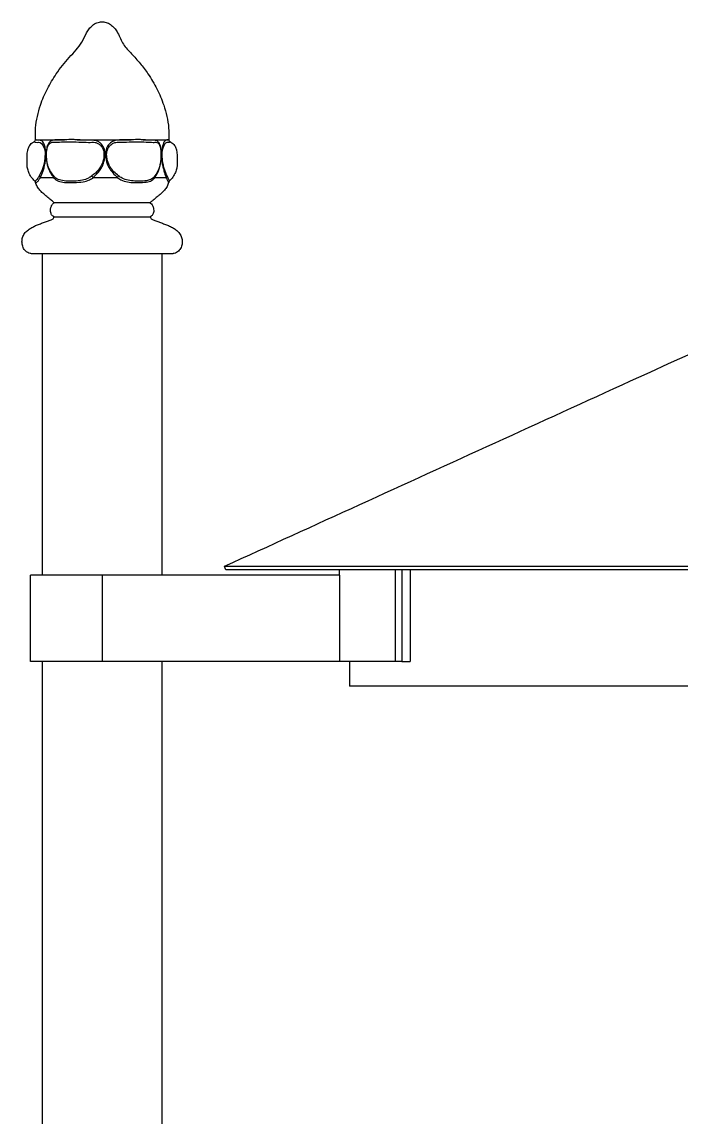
# Model space of a CAD drawing. Header units: millimetres. Extents: x 2214 to 8154, y -2115 to 2085.
# Drawn here: x 2707.3 to 2973.9, y 1312.6 to 1755.6 of the extents above; entities that cross this region are included whole.
import ezdxf

# ---------------------------------------------------------------- set-up
doc = ezdxf.new("R2010")
doc.units = ezdxf.units.MM

# ---------------------------------------------------------------- blocks, each defined once
blk = doc.blocks.new('bok')
for p, q in [((1043.34, -247.58), (1042.99, -247.58)), ((1026.51, -295.24), (1016.25, -295.24)), ((1053.23, -295.24), (1031.47, -295.24)), ((1069.89, -295.24), (1058.39, -295.24)), ((1015.99, -311.96), (1015.96, -311.96)), ((1021.76, -310.52), (1017.34, -310.52)), ((1046.7, -310.52), (1037.07, -310.52)), ((1068.11, -310.52), (1062.89, -310.52)), ((1070.34, -311.96), (1070.37, -311.96)), ((1023.82, -320.71), (1062.51, -320.71)), ((1062.68, -326.38), (1023.65, -326.38)), ((1014.49, -341.35), (1071.84, -341.35)), ((1019.01, -341.35), (1019.01, -471.35)), ((1067.31, -471.35), (1067.31, -341.35)), ((918.53, -469.18), (918.53, -506.35)), ((922.02, -469.18), (922.02, -506.35)), ((924.46, -506.35), (924.46, -469.18)), ((947.16, -471.35), (947.16, -469.18)), ((947.16, -471.35), (947.16, -506.35)), ((947.16, -471.35), (1043.16, -471.35)), ((1043.16, -471.35), (1043.16, -506.35)), ((1043.16, -471.35), (1072.16, -471.35)), ((1072.16, -506.35), (1072.16, -471.35)), ((922.02, -506.35), (918.53, -506.35)), ((922.02, -506.35), (924.46, -506.35)), ((924.46, -506.35), (947.16, -506.35)), ((943.09, -506.35), (943.09, -516.35)), ((947.16, -506.35), (1043.16, -506.35)), ((1019.01, -506.35), (1019.01, -706.35)), ((1043.16, -506.35), (1072.16, -506.35)), ((1067.31, -706.35), (1067.31, -506.35)), ((593.09, -516.35), (943.09, -516.35))]:
    blk.add_line(p, q)
at = {"flags": 128}
for points in [[(1070.73, -296.09), (1070.28, -296.18), (1069.19, -296.31), (1068.71, -296.3), (1068.16, -296.36), (1067.63, -296.75), (1067.1, -297.51), (1066.5, -298.93), (1066.25, -300.23), (1066.24, -300.65), (1066.27, -302.39), (1066.46, -304.12), (1066.85, -305.85), (1067.39, -307.46), (1068.59, -309.91), (1068.59, -309.91)], [(993.09, -469.18), (993.4, -468.5), (993.71, -467.82)]]:
    blk.add_lwpolyline(points, dxfattribs=at)
for points, knots in [([(1042.99, -247.58), (1042.68, -247.6), (1042.02, -247.63), (1040.73, -248.01), (1039.27, -248.91), (1037.91, -250.38), (1036.28, -252.92), (1034.84, -256.76), (1031.19, -260.47), (1027.77, -264.36), (1024.18, -269.01), (1020.89, -274.63), (1018.38, -280.44), (1016.89, -285.78), (1016.12, -290.49), (1016.15, -293.67), (1016.17, -295.26)], [0, 0, 0, 0, 0.01613, 0.034603, 0.070141, 0.104975, 0.138907, 0.228254, 0.317208, 0.408636, 0.501466, 0.625499, 0.750043, 0.833081, 0.916223, 1, 1, 1, 1]), ([(1070.16, -295.26), (1070.17, -293.67), (1070.21, -290.49), (1069.44, -285.78), (1067.95, -280.44), (1065.45, -274.63), (1062.32, -269.33), (1059.23, -265.17), (1056.44, -262.02), (1053.74, -258.97), (1051.06, -255.83), (1049.89, -252.65), (1048.42, -250.39), (1047.06, -248.91), (1045.6, -248.01), (1044.31, -247.63), (1043.65, -247.6), (1043.34, -247.58)], [0, 0, 0, 0, 0.0837802, 0.1669247, 0.2499652, 0.3745143, 0.4985516, 0.5728574, 0.646531, 0.7192687, 0.7881513, 0.8610886, 0.895022, 0.9298563, 0.9653963, 0.9838697, 1, 1, 1, 1]), ([(1015.62, -296.1), (1015.54, -296.12), (1015.12, -296.26), (1014.52, -296.75), (1013.89, -297.49), (1013.38, -298.45), (1013.06, -299.51), (1012.9, -300.7), (1012.84, -301.71), (1012.81, -302.68), (1012.81, -303.5), (1012.79, -304.39), (1012.79, -305.46), (1012.94, -306.88), (1013.51, -308.58), (1014.46, -310.41), (1015.48, -311.44), (1015.99, -311.96)], [0, 0, 0, 0, 0.013514, 0.073642, 0.12811, 0.176744, 0.256036, 0.312648, 0.379504, 0.425514, 0.47687, 0.517393, 0.575758, 0.656773, 0.757233, 0.877222, 1, 1, 1, 1]), ([(1016.91, -309.91), (1017.14, -309.38), (1017.55, -308.46), (1018.07, -306.84), (1018.57, -304.88), (1018.83, -302.59), (1018.89, -300.57), (1018.68, -299.05), (1018.27, -297.84), (1017.71, -296.77), (1017.07, -296.15), (1016.42, -296.27), (1015.81, -296.17), (1015.43, -296.06), (1015.6, -296.09), (1015.62, -296.09)], [0, 0, 0, 0, 0.096268, 0.166625, 0.239165, 0.352741, 0.429514, 0.466734, 0.52965, 0.589738, 0.644689, 0.729725, 0.815773, 0.986129, 1, 1, 1, 1]), ([(1016.16, -295.24), (1016.17, -295.25), (1016.18, -295.39), (1016.09, -295.65), (1015.9, -295.92), (1015.71, -296.06), (1015.62, -296.09), (1015.61, -296.1)], [0, 0, 0, 0, 0.049337, 0.382213, 0.681393, 0.931937, 1, 1, 1, 1]), ([(1016.24, -295.23), (1016.21, -295.23), (1016.19, -295.24), (1016.24, -295.24), (1016.25, -295.24)], [0, 0, 0, 0, 0.904515, 1, 1, 1, 1]), ([(1016.25, -295.24), (1016.32, -295.27), (1016.47, -295.33), (1016.92, -295.32), (1017.49, -295.4), (1017.94, -295.87), (1018.31, -296.52), (1018.66, -297.46), (1019.02, -299.03), (1019.1, -300.7), (1019.08, -302.28), (1018.99, -303.86), (1018.75, -305.48), (1018.39, -307.12), (1017.86, -308.85), (1017.51, -309.89), (1017.31, -310.48)], [0, 0, 0, 0, 0.087043, 0.178614, 0.269672, 0.33213, 0.338726, 0.410997, 0.48417, 0.546686, 0.609862, 0.673125, 0.736587, 0.815406, 0.894341, 1, 1, 1, 1]), ([(1021.83, -310.48), (1021.28, -309.63), (1020.45, -308.33), (1019.75, -306.14), (1019.39, -304.33), (1019.26, -302.46), (1019.24, -300.61), (1019.35, -298.7), (1019.81, -297.15), (1020.43, -296.04), (1021.2, -295.52), (1022.03, -295.46), (1023.66, -295.48), (1025.26, -295.35), (1026.51, -295.24)], [0, 0, 0, 0, 0.144832, 0.222536, 0.300171, 0.370273, 0.440767, 0.515444, 0.590372, 0.647179, 0.703431, 0.755461, 0.807767, 1, 1, 1, 1]), ([(1036.48, -309.91), (1037.13, -309.38), (1038.27, -308.46), (1039.61, -306.84), (1040.75, -304.88), (1041.3, -302.59), (1041.38, -300.57), (1041.01, -299.05), (1040.23, -297.84), (1039.05, -296.77), (1037.37, -296.15), (1035.4, -296.27), (1032.54, -296.17), (1029.06, -296.04), (1025.47, -296.15), (1023.13, -296.32), (1021.76, -296.3), (1021.02, -296.28), (1020.36, -296.7), (1019.85, -297.58), (1019.51, -298.77), (1019.37, -299.92), (1019.37, -301.09), (1019.33, -302.4), (1019.51, -304.17), (1019.85, -305.9), (1020.54, -307.96), (1021.34, -309.15), (1021.85, -309.91)], [0, 0, 0, 0, 0.046821, 0.08104, 0.116321, 0.17156, 0.208899, 0.227002, 0.257602, 0.286826, 0.313552, 0.354911, 0.396761, 0.479616, 0.565475, 0.640068, 0.664085, 0.688183, 0.710389, 0.733541, 0.765794, 0.790944, 0.79871, 0.830679, 0.86333, 0.897892, 0.933811, 1, 1, 1, 1]), ([(1026.51, -295.24), (1027.01, -295.23), (1028.52, -295.2), (1030.22, -295.23), (1031.42, -295.24), (1031.47, -295.24)], [0, 0, 0, 0, 0.321818, 0.966711, 1, 1, 1, 1]), ([(1031.47, -295.24), (1032.14, -295.27), (1033.49, -295.33), (1035.63, -295.32), (1037.62, -295.4), (1038.89, -295.87), (1039.86, -296.52), (1040.74, -297.46), (1041.55, -299.03), (1041.73, -300.7), (1041.69, -302.28), (1041.49, -303.86), (1040.93, -305.48), (1040.07, -307.12), (1038.71, -308.85), (1037.59, -309.89), (1036.96, -310.48)], [0, 0, 0, 0, 0.087043, 0.178614, 0.269672, 0.33213, 0.338727, 0.410998, 0.48417, 0.546686, 0.609862, 0.673125, 0.736587, 0.815406, 0.89434, 1, 1, 1, 1]), ([(1046.82, -310.48), (1045.9, -309.63), (1044.49, -308.33), (1043.1, -306.14), (1042.35, -304.33), (1042.07, -302.46), (1042.02, -300.61), (1042.27, -298.7), (1043.22, -297.15), (1044.42, -296.04), (1045.78, -295.52), (1047.16, -295.46), (1049.68, -295.48), (1051.67, -295.35), (1053.23, -295.24)], [0, 0, 0, 0, 0.144832, 0.222536, 0.300171, 0.370273, 0.440766, 0.515444, 0.590372, 0.647179, 0.70343, 0.755461, 0.807767, 1, 1, 1, 1]), ([(1062.74, -309.91), (1063.15, -309.38), (1063.88, -308.46), (1064.7, -306.84), (1065.35, -304.88), (1065.63, -302.59), (1065.66, -300.57), (1065.5, -299.05), (1065.12, -297.84), (1064.51, -296.77), (1063.47, -296.15), (1062.14, -296.27), (1059.92, -296.17), (1056.79, -296.04), (1052.75, -296.15), (1049.51, -296.32), (1047.31, -296.3), (1046.04, -296.28), (1044.82, -296.7), (1043.71, -297.58), (1042.84, -298.77), (1042.45, -299.92), (1042.43, -301.09), (1042.41, -302.4), (1042.78, -304.17), (1043.52, -305.9), (1044.91, -307.96), (1046.35, -309.15), (1047.27, -309.91)], [0, 0, 0, 0, 0.046821, 0.08104, 0.116321, 0.17156, 0.208899, 0.227002, 0.257602, 0.286826, 0.313552, 0.354911, 0.396761, 0.479616, 0.565475, 0.640069, 0.664085, 0.688182, 0.710389, 0.733541, 0.765794, 0.790944, 0.79871, 0.830679, 0.86333, 0.897892, 0.933811, 1, 1, 1, 1]), ([(1053.23, -295.24), (1053.81, -295.23), (1055.55, -295.2), (1057.24, -295.23), (1058.34, -295.24), (1058.39, -295.24)], [0, 0, 0, 0, 0.32182, 0.966711, 1, 1, 1, 1]), ([(1058.39, -295.24), (1058.98, -295.27), (1060.19, -295.33), (1061.87, -295.32), (1063.29, -295.4), (1064.11, -295.87), (1064.72, -296.52), (1065.24, -297.46), (1065.7, -299.03), (1065.79, -300.7), (1065.77, -302.28), (1065.66, -303.86), (1065.35, -305.48), (1064.84, -307.12), (1064.01, -308.85), (1063.25, -309.89), (1062.81, -310.48)], [0, 0, 0, 0, 0.087044, 0.178614, 0.269672, 0.33213, 0.338726, 0.410998, 0.48417, 0.546686, 0.609862, 0.673125, 0.736587, 0.815406, 0.894341, 1, 1, 1, 1]), ([(1068.15, -310.48), (1067.78, -309.63), (1067.2, -308.33), (1066.51, -306.14), (1066.12, -304.33), (1065.97, -302.46), (1065.95, -300.61), (1066.08, -298.7), (1066.57, -297.15), (1067.15, -296.04), (1067.75, -295.52), (1068.29, -295.46), (1069.18, -295.48), (1069.58, -295.35), (1069.89, -295.24)], [0, 0, 0, 0, 0.144832, 0.222536, 0.300171, 0.370273, 0.440766, 0.515444, 0.590371, 0.647179, 0.70343, 0.755461, 0.807767, 1, 1, 1, 1]), ([(1069.89, -295.24), (1069.97, -295.23), (1070.14, -295.21), (1070.11, -295.22), (1070.09, -295.23)], [0, 0, 0, 0, 0.494078, 1, 1, 1, 1]), ([(1070.72, -296.1), (1070.65, -296.06), (1070.48, -295.97), (1070.27, -295.7), (1070.15, -295.43), (1070.17, -295.27), (1070.17, -295.23)], [0, 0, 0, 0, 0.249393, 0.56743, 0.900864, 1, 1, 1, 1]), ([(1070.34, -311.96), (1070.85, -311.44), (1071.87, -310.41), (1072.82, -308.58), (1073.39, -306.88), (1073.54, -305.46), (1073.54, -304.39), (1073.52, -303.5), (1073.52, -302.68), (1073.49, -301.71), (1073.43, -300.7), (1073.27, -299.51), (1072.95, -298.45), (1072.44, -297.49), (1071.81, -296.75), (1071.2, -296.26), (1070.79, -296.12), (1070.71, -296.1)], [0, 0, 0, 0, 0.122779, 0.242768, 0.343228, 0.424242, 0.482607, 0.52313, 0.574486, 0.620495, 0.687351, 0.743964, 0.823256, 0.87189, 0.926358, 0.986486, 1, 1, 1, 1]), ([(1015.96, -311.96), (1015.95, -311.96), (1015.89, -311.95), (1015.96, -311.81), (1016.26, -311.01), (1016.73, -310.21), (1016.91, -309.91)], [0, 0, 0, 0, 0.065984, 0.452123, 0.799004, 1, 1, 1, 1]), ([(1017.31, -310.48), (1017.28, -310.4), (1017.23, -310.23), (1017.07, -310.04), (1016.95, -309.94), (1016.91, -309.91), (1016.91, -309.91)], [0, 0, 0, 0, 0.3849574, 0.812517, 0.9740031, 1, 1, 1, 1]), ([(1021.83, -310.48), (1021.86, -310.39), (1021.93, -310.2), (1021.9, -310.02), (1021.86, -309.93), (1021.85, -309.91), (1021.85, -309.91)], [0, 0, 0, 0, 0.452143, 0.879514, 0.973992, 1, 1, 1, 1]), ([(1021.85, -309.91), (1022.1, -310.22), (1022.75, -311.01), (1024.65, -311.87), (1027.19, -312), (1029.94, -311.98), (1032.55, -311.82), (1034.8, -311.01), (1036.03, -310.2), (1036.48, -309.91)], [0, 0, 0, 0, 0.091601, 0.233721, 0.430393, 0.595636, 0.762808, 0.912983, 1, 1, 1, 1]), ([(1036.96, -310.48), (1036.89, -310.4), (1036.77, -310.23), (1036.6, -310.04), (1036.51, -309.94), (1036.48, -309.91), (1036.48, -309.91)], [0, 0, 0, 0, 0.384954, 0.812502, 0.973992, 1, 1, 1, 1]), ([(1046.82, -310.48), (1046.89, -310.39), (1047.03, -310.2), (1047.18, -310.02), (1047.26, -309.93), (1047.27, -309.91), (1047.27, -309.91)], [0, 0, 0, 0, 0.4521407, 0.8794989, 0.9739763, 1, 1, 1, 1]), ([(1047.27, -309.91), (1047.75, -310.22), (1048.97, -311.01), (1051.44, -311.87), (1054.3, -311.99), (1057.22, -312.03), (1059.78, -311.81), (1061.71, -311.01), (1062.46, -310.21), (1062.74, -309.91)], [0, 0, 0, 0, 0.091583, 0.233678, 0.430313, 0.596821, 0.762851, 0.912999, 1, 1, 1, 1]), ([(1062.81, -310.48), (1062.78, -310.4), (1062.7, -310.23), (1062.7, -310.04), (1062.72, -309.94), (1062.74, -309.91), (1062.74, -309.91)], [0, 0, 0, 0, 0.384961, 0.812521, 0.974015, 1, 1, 1, 1]), ([(1068.15, -310.48), (1068.19, -310.39), (1068.27, -310.2), (1068.44, -310.02), (1068.56, -309.93), (1068.58, -309.91), (1068.59, -309.91)], [0, 0, 0, 0, 0.452147, 0.879516, 0.973995, 1, 1, 1, 1]), ([(1068.59, -309.91), (1068.81, -310.22), (1069.38, -311.02), (1069.96, -311.87), (1070.25, -312), (1070.32, -311.97), (1070.34, -311.96)], [0, 0, 0, 0, 0.172292, 0.439604, 0.809524, 1, 1, 1, 1]), ([(1015.92, -312), (1015.97, -312.04), (1016.13, -312.17), (1016.23, -312.36), (1016.25, -312.5), (1016.25, -312.5)], [0, 0, 0, 0, 0.326178, 0.987267, 1, 1, 1, 1]), ([(1017.34, -310.52), (1017.18, -310.84), (1016.75, -311.7), (1016.45, -312.46), (1016.21, -312.49), (1016.27, -312.49), (1016.28, -312.5)], [0, 0, 0, 0, 0.208587, 0.567851, 0.935454, 1, 1, 1, 1]), ([(1016.26, -312.5), (1016.45, -313.08), (1016.81, -314.22), (1017.91, -315.63), (1019.12, -316.81), (1020.35, -317.87), (1021.56, -318.91), (1022.73, -319.85), (1023.49, -320.46), (1023.84, -320.74)], [0, 0, 0, 0, 0.158712, 0.31354, 0.462869, 0.604181, 0.741907, 0.882018, 1, 1, 1, 1]), ([(1017.31, -310.48), (1017.31, -310.49), (1017.32, -310.5), (1017.33, -310.52), (1017.34, -310.52), (1017.34, -310.52)], [0, 0, 0, 0, 0.225468, 0.52368, 1, 1, 1, 1]), ([(1021.76, -310.52), (1021.77, -310.52), (1021.79, -310.52), (1021.81, -310.51), (1021.82, -310.49), (1021.83, -310.48)], [0, 0, 0, 0, 0.384283, 0.77248, 1, 1, 1, 1]), ([(1037.07, -310.52), (1036.59, -310.84), (1035.28, -311.7), (1032.9, -312.45), (1030.14, -312.56), (1027.33, -312.48), (1024.84, -312.52), (1022.83, -311.71), (1022.06, -310.85), (1021.76, -310.52)], [0, 0, 0, 0, 0.090279, 0.245773, 0.406039, 0.566597, 0.757713, 0.905116, 1, 1, 1, 1]), ([(1036.96, -310.48), (1036.96, -310.49), (1036.98, -310.5), (1037.02, -310.52), (1037.05, -310.52), (1037.07, -310.52)], [0, 0, 0, 0, 0.225603, 0.523662, 1, 1, 1, 1]), ([(1046.7, -310.52), (1046.72, -310.52), (1046.75, -310.52), (1046.79, -310.51), (1046.81, -310.49), (1046.82, -310.48)], [0, 0, 0, 0, 0.384408, 0.772504, 1, 1, 1, 1]), ([(1062.89, -310.52), (1062.57, -310.84), (1061.69, -311.7), (1059.64, -312.45), (1057.09, -312.56), (1054.18, -312.48), (1051.14, -312.52), (1048.52, -311.71), (1047.21, -310.85), (1046.7, -310.52)], [0, 0, 0, 0, 0.0902791, 0.2457729, 0.4060392, 0.5665974, 0.7577125, 0.9051162, 1, 1, 1, 1]), ([(1062.49, -320.74), (1062.98, -320.35), (1064.02, -319.52), (1065.58, -318.22), (1067.09, -316.93), (1068.42, -315.63), (1069.52, -314.22), (1069.88, -313.08), (1070.07, -312.5)], [0, 0, 0, 0, 0.165257, 0.349866, 0.537129, 0.686458, 0.841287, 1, 1, 1, 1]), ([(1062.81, -310.48), (1062.82, -310.49), (1062.83, -310.5), (1062.86, -310.52), (1062.88, -310.52), (1062.89, -310.52)], [0, 0, 0, 0, 0.225526, 0.523626, 1, 1, 1, 1]), ([(1068.11, -310.52), (1068.12, -310.52), (1068.13, -310.52), (1068.14, -310.51), (1068.15, -310.49), (1068.15, -310.48)], [0, 0, 0, 0, 0.384334, 0.772557, 1, 1, 1, 1]), ([(1070.05, -312.5), (1070.04, -312.5), (1070, -312.51), (1069.46, -312.51), (1068.86, -311.71), (1068.32, -310.85), (1068.11, -310.52)], [0, 0, 0, 0, 0.235768, 0.572768, 0.832688, 1, 1, 1, 1]), ([(1070.09, -312.5), (1070.09, -312.48), (1070.1, -312.35), (1070.21, -312.16), (1070.36, -312.04), (1070.41, -312)], [0, 0, 0, 0, 0.086054, 0.687226, 1, 1, 1, 1]), ([(1023.86, -320.72), (1023.76, -320.76), (1023.37, -320.93), (1022.93, -321.46), (1022.61, -322.14), (1022.43, -322.77), (1022.29, -323.46), (1022.27, -324.26), (1022.44, -325), (1022.72, -325.62), (1023.09, -326.08), (1023.44, -326.27), (1023.61, -326.35)], [0, 0, 0, 0, 0.052526, 0.18699, 0.296785, 0.388302, 0.482264, 0.611357, 0.743949, 0.82065, 0.916614, 1, 1, 1, 1]), ([(1062.51, -326.47), (1062.58, -326.43), (1062.81, -326.32), (1063.23, -326.08), (1063.61, -325.62), (1063.89, -325), (1064.06, -324.26), (1064.04, -323.49), (1063.93, -322.87), (1063.79, -322.36), (1063.59, -321.82), (1063.24, -321.25), (1062.84, -320.87), (1062.56, -320.74), (1062.51, -320.72)], [0, 0, 0, 0, 0.0313653, 0.1153993, 0.2086161, 0.2831227, 0.4119181, 0.5373149, 0.6140734, 0.6861777, 0.7683764, 0.8648545, 0.9775646, 1, 1, 1, 1]), ([(1023.63, -326.2), (1023.63, -326.5), (1023.64, -327.21), (1022.35, -327.71), (1021.07, -328.26), (1019.48, -328.79), (1017.88, -329.34), (1016.27, -329.99), (1014.74, -330.75), (1013.29, -331.66), (1012.01, -332.8), (1011.05, -334.32), (1010.68, -336.11), (1010.85, -337.95), (1011.46, -339.39), (1012.26, -340.37), (1013.05, -340.97), (1013.93, -341.31), (1014.52, -341.35), (1014.77, -341.37)], [0, 0, 0, 0, 0.034043, 0.079926, 0.145251, 0.211928, 0.280669, 0.350694, 0.422636, 0.488389, 0.557264, 0.629339, 0.702418, 0.775874, 0.850425, 0.888753, 0.92827, 0.969618, 1, 1, 1, 1]), ([(1071.56, -341.37), (1071.81, -341.35), (1072.4, -341.31), (1073.27, -340.97), (1074.07, -340.37), (1074.87, -339.39), (1075.48, -337.95), (1075.65, -336.11), (1075.28, -334.32), (1074.32, -332.8), (1073.04, -331.66), (1071.59, -330.75), (1070.06, -329.99), (1068.45, -329.34), (1066.85, -328.79), (1065.26, -328.26), (1063.98, -327.71), (1062.69, -327.21), (1062.7, -326.5), (1062.7, -326.2)], [0, 0, 0, 0, 0.0303827, 0.0717302, 0.1112481, 0.1495753, 0.2241266, 0.2975825, 0.3706608, 0.4427357, 0.511611, 0.5773636, 0.6493062, 0.719331, 0.7880727, 0.8547485, 0.9200735, 0.9659573, 1, 1, 1, 1]), ([(993.71, -467.82), (975.46, -459.49), (938.96, -442.82), (884.2, -417.82), (830, -393.07), (794.05, -376.65), (776.34, -368.57)], [0, 0, 0, 0, 0.251898, 0.503796, 0.755694, 1, 1, 1, 1]), ([(993.71, -467.82), (993.68, -467.82), (992.2, -467.82), (986.38, -467.82), (982.05, -467.82), (970.7, -467.82), (963.68, -467.82), (947.24, -467.82), (937.82, -467.82), (916.91, -467.82), (905.44, -467.82), (880.87, -467.82), (867.79, -467.82), (840.5, -467.82), (826.31, -467.82), (797.36, -467.82), (782.6, -467.82), (753.08, -467.82), (738.33, -467.82), (709.39, -467.82), (695.2, -467.82), (667.95, -467.82), (654.88, -467.82), (630.35, -467.82), (618.89, -467.82), (598.03, -467.82), (588.63, -467.82), (572.25, -467.82), (565.26, -467.82), (553.98, -467.82), (549.67, -467.82), (543.92, -467.82), (542.47, -467.82), (542.47, -467.82)], [0, 0, 0, 0, 0.0625, 0.0625, 0.125, 0.125, 0.1875, 0.1875, 0.25, 0.25, 0.3125, 0.3125, 0.375, 0.375, 0.4375, 0.4375, 0.5, 0.5, 0.5625, 0.5625, 0.625, 0.625, 0.6875, 0.6875, 0.75, 0.75, 0.8125, 0.8125, 0.875, 0.875, 0.9375, 0.9375, 1, 1, 1, 1]), ([(543.09, -469.18), (543.09, -469.18), (544.54, -469.18), (550.28, -469.18), (554.57, -469.18), (565.82, -469.18), (572.79, -469.18), (589.13, -469.18), (598.5, -469.18), (619.3, -469.18), (630.73, -469.18), (655.19, -469.18), (668.22, -469.18), (695.41, -469.18), (709.55, -469.18), (738.41, -469.18), (753.13, -469.18), (782.56, -469.18), (797.27, -469.18), (826.15, -469.18), (840.3, -469.18), (867.51, -469.18), (880.56, -469.18), (905.06, -469.18), (916.5, -469.18), (937.35, -469.18), (946.75, -469.18), (963.14, -469.18), (970.14, -469.18), (981.46, -469.18), (985.78, -469.18), (991.58, -469.18), (993.06, -469.18), (993.09, -469.18)], [0, 0, 0, 0, 0.03125, 0.03125, 0.0625, 0.0625, 0.09375, 0.09375, 0.125, 0.125, 0.15625, 0.15625, 0.1875, 0.1875, 0.21875, 0.21875, 0.25, 0.25, 0.28125, 0.28125, 0.3125, 0.3125, 0.34375, 0.34375, 0.375, 0.375, 0.40625, 0.40625, 0.4375, 0.4375, 0.46875, 0.46875, 0.5, 0.5, 0.5, 0.5])]:
    blk.add_open_spline(points, degree=3, knots=knots)

msp = doc.modelspace()

# ---------------------------------------------------------------- block references
at = {"xscale": -1}
msp.add_blockref('bok', (3782.92, 2003.23), dxfattribs=at)

doc.saveas('drawing.dxf')
